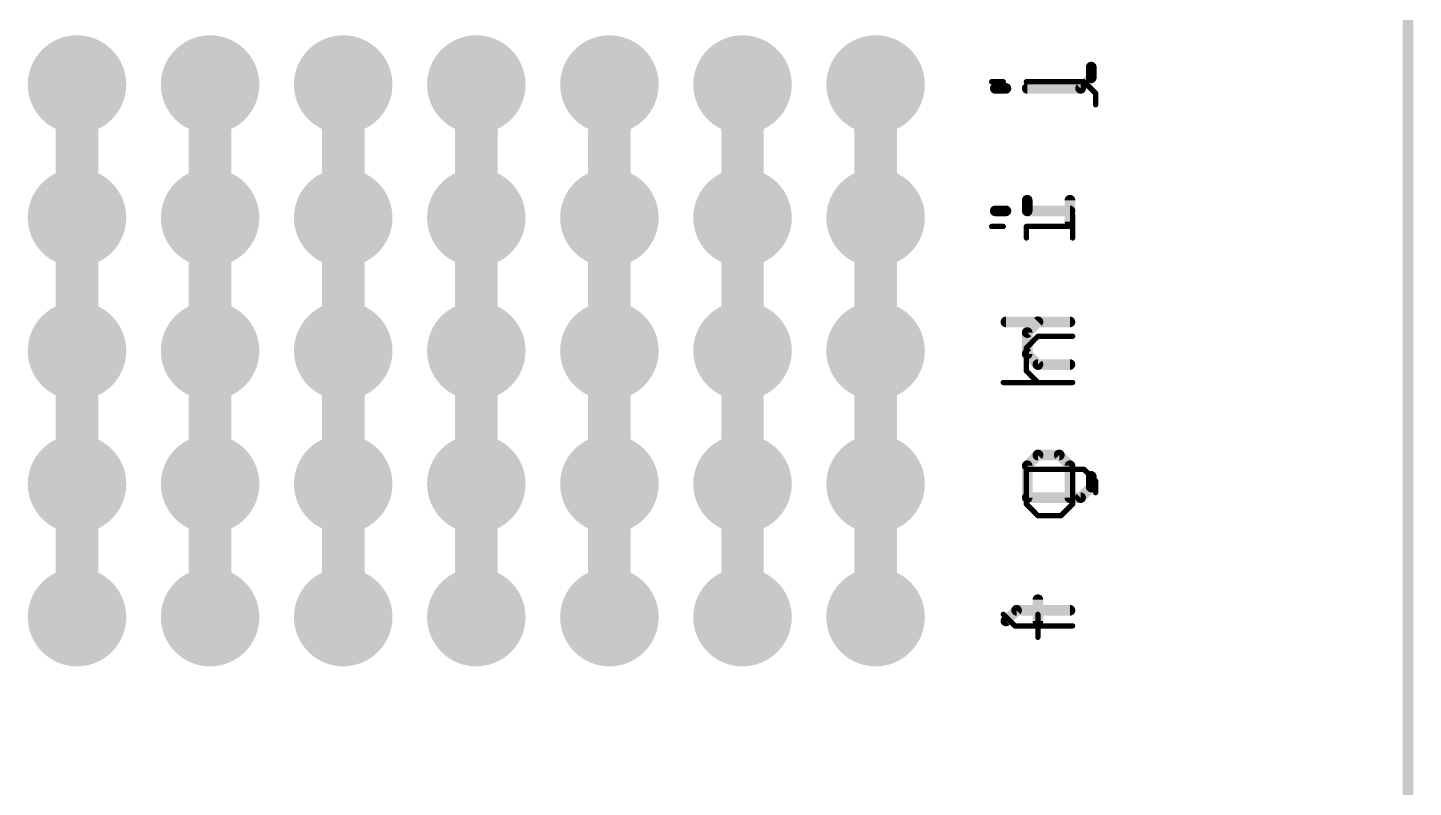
# Model space of a CAD drawing. Header units: inches. Extents: x 2 to 53, y 0 to 38.6.
# Drawn here: x 17.511 to 18.552, y 12.596 to 13.166 of the extents above; entities that cross this region are included whole.
import ezdxf

# ---------------------------------------------------------------- set-up
doc = ezdxf.new("R2010")
doc.units = ezdxf.units.IN
doc.header["$LTSCALE"] = 0.1
doc.header["$MEASUREMENT"] = 0
doc.layers.get('0').update_dxf_attribs({"plot": 0})
for name, color, linetype in [('16', 7, 'Continuous'), ('17', 7, 'Continuous'), ('20', 7, 'Continuous'), ('21', 7, 'Continuous'), ('22', 7, 'Continuous'), ('51', 7, 'Continuous')]:
    doc.layers.add(name, color=color, linetype=linetype)
doc.layers.get('0').off()

# ---------------------------------------------------------------- blocks, each defined once
blk = doc.blocks.new('RECT')
blk.add_solid([(-0.5, -0.5), (0.5, -0.5), (-0.5, 0.5), (0.5, 0.5)])
blk = doc.blocks.new('ROUNDP')
at = {"const_width": 0.5}
blk.add_lwpolyline([(0, -0.25, 1), (0, 0.25, 1), (0, -0.25)], format="xyb", dxfattribs=at)

msp = doc.modelspace()

# ---------------------------------------------------------------- linework, layer by layer
at = {"layer": '16', "const_width": 0.032}
for points in [[(17.5478, 13.1235), (17.5478, 13.0235)], [(17.6478, 13.0235), (17.6478, 13.1235)], [(17.7478, 13.1235), (17.7478, 13.0235)], [(17.8478, 13.0235), (17.8478, 13.1235)], [(17.9478, 13.1235), (17.9478, 13.0235)], [(18.0478, 13.0235), (18.0478, 13.1235)], [(18.1478, 13.1235), (18.1478, 13.0235)], [(17.5478, 13.0235), (17.5478, 12.9235)], [(17.6478, 12.9235), (17.6478, 13.0235)], [(17.7478, 13.0235), (17.7478, 12.9235)], [(17.8478, 12.9235), (17.8478, 13.0235)], [(17.9478, 13.0235), (17.9478, 12.9235)], [(18.0478, 12.9235), (18.0478, 13.0235)], [(18.1478, 13.0235), (18.1478, 12.9235)], [(17.5478, 12.9235), (17.5478, 12.8235)], [(17.6478, 12.8235), (17.6478, 12.9235)], [(17.7478, 12.9235), (17.7478, 12.8235)], [(17.8478, 12.8235), (17.8478, 12.9235)], [(17.9478, 12.9235), (17.9478, 12.8235)], [(18.0478, 12.8235), (18.0478, 12.9235)], [(18.1478, 12.9235), (18.1478, 12.8235)], [(17.5478, 12.8235), (17.5478, 12.7235)], [(17.6478, 12.7235), (17.6478, 12.8235)], [(17.7478, 12.8235), (17.7478, 12.7235)], [(17.8478, 12.7235), (17.8478, 12.8235)], [(17.9478, 12.8235), (17.9478, 12.7235)], [(18.0478, 12.7235), (18.0478, 12.8235)], [(18.1478, 12.8235), (18.1478, 12.7235)]]:
    msp.add_lwpolyline(points, dxfattribs=at)
at = {"layer": '16', "const_width": 0.016}
for points in [[(17.5558, 13.1235, 1), (17.5398, 13.1235)], [(17.6558, 13.1235, 1), (17.6398, 13.1235)], [(17.7558, 13.1235, 1), (17.7398, 13.1235)], [(17.8558, 13.1235, 1), (17.8398, 13.1235)], [(17.9558, 13.1235, 1), (17.9398, 13.1235)], [(18.0558, 13.1235, 1), (18.0398, 13.1235)], [(18.1558, 13.1235, 1), (18.1398, 13.1235)], [(17.5558, 13.0235, 1), (17.5398, 13.0235)], [(17.6558, 13.0235, 1), (17.6398, 13.0235)], [(17.7558, 13.0235, 1), (17.7398, 13.0235)], [(17.8558, 13.0235, 1), (17.8398, 13.0235)], [(17.9558, 13.0235, 1), (17.9398, 13.0235)], [(18.0558, 13.0235, 1), (18.0398, 13.0235)], [(18.1558, 13.0235, 1), (18.1398, 13.0235)], [(17.5398, 13.0235, 1), (17.5558, 13.0235)], [(17.6398, 13.0235, 1), (17.6558, 13.0235)], [(17.7398, 13.0235, 1), (17.7558, 13.0235)], [(17.8398, 13.0235, 1), (17.8558, 13.0235)], [(17.9398, 13.0235, 1), (17.9558, 13.0235)], [(18.0398, 13.0235, 1), (18.0558, 13.0235)], [(18.1398, 13.0235, 1), (18.1558, 13.0235)], [(17.5558, 12.9235, 1), (17.5398, 12.9235)], [(17.5398, 12.9235, 1), (17.5558, 12.9235)], [(17.6558, 12.9235, 1), (17.6398, 12.9235)], [(17.6398, 12.9235, 1), (17.6558, 12.9235)], [(17.7558, 12.9235, 1), (17.7398, 12.9235)], [(17.7398, 12.9235, 1), (17.7558, 12.9235)], [(17.8558, 12.9235, 1), (17.8398, 12.9235)], [(17.8398, 12.9235, 1), (17.8558, 12.9235)], [(17.9558, 12.9235, 1), (17.9398, 12.9235)], [(17.9398, 12.9235, 1), (17.9558, 12.9235)], [(18.0558, 12.9235, 1), (18.0398, 12.9235)], [(18.0398, 12.9235, 1), (18.0558, 12.9235)], [(18.1558, 12.9235, 1), (18.1398, 12.9235)], [(18.1398, 12.9235, 1), (18.1558, 12.9235)], [(17.5558, 12.8235, 1), (17.5398, 12.8235)], [(17.6558, 12.8235, 1), (17.6398, 12.8235)], [(17.7558, 12.8235, 1), (17.7398, 12.8235)], [(17.8558, 12.8235, 1), (17.8398, 12.8235)], [(17.9558, 12.8235, 1), (17.9398, 12.8235)], [(18.0558, 12.8235, 1), (18.0398, 12.8235)], [(18.1558, 12.8235, 1), (18.1398, 12.8235)], [(17.5398, 12.8235, 1), (17.5558, 12.8235)], [(17.6398, 12.8235, 1), (17.6558, 12.8235)], [(17.7398, 12.8235, 1), (17.7558, 12.8235)], [(17.8398, 12.8235, 1), (17.8558, 12.8235)], [(17.9398, 12.8235, 1), (17.9558, 12.8235)], [(18.0398, 12.8235, 1), (18.0558, 12.8235)], [(18.1398, 12.8235, 1), (18.1558, 12.8235)], [(17.5398, 12.7235, 1), (17.5558, 12.7235)], [(17.6398, 12.7235, 1), (17.6558, 12.7235)], [(17.7398, 12.7235, 1), (17.7558, 12.7235)], [(17.8398, 12.7235, 1), (17.8558, 12.7235)], [(17.9398, 12.7235, 1), (17.9558, 12.7235)], [(18.0398, 12.7235, 1), (18.0558, 12.7235)], [(18.1398, 12.7235, 1), (18.1558, 12.7235)]]:
    msp.add_lwpolyline(points, format="xyb", dxfattribs=at)
at = {"layer": '20', "const_width": 0.008}
msp.add_lwpolyline([(18.5478, 11.4149), (18.5478, 13.732)], dxfattribs=at)
at = {"layer": '21', "const_width": 0.004}
for points in [[(18.235, 13.1256), (18.2437, 13.1256)], [(18.3044, 13.1256), (18.2611, 13.1256)], [(18.3131, 13.1169), (18.3044, 13.1256)], [(18.3131, 13.1083), (18.3131, 13.1169)], [(18.2958, 13.0083), (18.2958, 13.0256)], [(18.235, 13.0169), (18.2437, 13.0169)], [(18.2611, 13.0083), (18.2611, 13.0169)], [(18.2611, 13.0169), (18.2958, 13.0169)], [(18.2611, 12.9257), (18.2697, 12.9344)], [(18.2697, 12.9344), (18.2958, 12.9344)], [(18.2611, 12.9084), (18.2611, 12.9257)], [(18.2697, 12.8997), (18.2611, 12.9084)], [(18.2437, 12.8997), (18.2958, 12.8997)], [(18.3044, 12.8344), (18.2611, 12.8344)], [(18.2611, 12.8344), (18.2611, 12.8084)], [(18.2958, 12.8084), (18.2958, 12.8344)], [(18.3131, 12.8257), (18.3044, 12.8344)], [(18.3131, 12.817), (18.3131, 12.8257)], [(18.2611, 12.8084), (18.2697, 12.7997)], [(18.2871, 12.7997), (18.2958, 12.8084)], [(18.2697, 12.7997), (18.2871, 12.7997)], [(18.2524, 12.7169), (18.2437, 12.7256)], [(18.2697, 12.7083), (18.2697, 12.7256)], [(18.2958, 12.7169), (18.2524, 12.7169)]]:
    msp.add_lwpolyline(points, dxfattribs=at)
at = {"layer": '21', "const_width": 0.002}
for points in [[(18.235, 13.1266, 1), (18.235, 13.1246)], [(18.2437, 13.1246, 1), (18.2437, 13.1266)], [(18.2611, 13.1266, 1), (18.2611, 13.1246)], [(18.3051, 13.1263, 1), (18.3037, 13.1249)], [(18.3044, 13.1246, 1), (18.3044, 13.1266)], [(18.3141, 13.1169, 1), (18.3121, 13.1169)], [(18.3124, 13.1162, 1), (18.3138, 13.1177)], [(18.3121, 13.1083, 1), (18.3141, 13.1083)], [(18.2968, 13.0256, 1), (18.2948, 13.0256)], [(18.235, 13.0179, 1), (18.235, 13.0159)], [(18.2437, 13.0159, 1), (18.2437, 13.0179)], [(18.2621, 13.0169, 1), (18.2601, 13.0169)], [(18.2611, 13.0179, 1), (18.2611, 13.0159)], [(18.2958, 13.0159, 1), (18.2958, 13.0179)], [(18.2601, 13.0083, 1), (18.2621, 13.0083)], [(18.2948, 13.0083, 1), (18.2968, 13.0083)], [(18.2697, 12.9354, 1), (18.2697, 12.9334)], [(18.2705, 12.9337, 1), (18.269, 12.9351)], [(18.2958, 12.9334, 1), (18.2958, 12.9354)], [(18.2621, 12.9257, 1), (18.2601, 12.9257)], [(18.2604, 12.9264, 1), (18.2618, 12.925)], [(18.2618, 12.9091, 1), (18.2604, 12.9076)], [(18.2601, 12.9084, 1), (18.2621, 12.9084)], [(18.2437, 12.9007, 1), (18.2437, 12.8987)], [(18.269, 12.899, 1), (18.2705, 12.9004)], [(18.2958, 12.8987, 1), (18.2958, 12.9007)], [(18.2611, 12.8354, 1), (18.2611, 12.8334)], [(18.2621, 12.8344, 1), (18.2601, 12.8344)], [(18.2968, 12.8344, 1), (18.2948, 12.8344)], [(18.3051, 12.8351, 1), (18.3037, 12.8337)], [(18.3044, 12.8334, 1), (18.3044, 12.8354)], [(18.3141, 12.8257, 1), (18.3121, 12.8257)], [(18.3124, 12.825, 1), (18.3138, 12.8264)], [(18.3121, 12.817, 1), (18.3141, 12.817)], [(18.2618, 12.8091, 1), (18.2604, 12.8076)], [(18.2601, 12.8084, 1), (18.2621, 12.8084)], [(18.2948, 12.8084, 1), (18.2968, 12.8084)], [(18.2965, 12.8076, 1), (18.2951, 12.8091)], [(18.2697, 12.8007, 1), (18.2697, 12.7987)], [(18.269, 12.799, 1), (18.2705, 12.8004)], [(18.2864, 12.8004, 1), (18.2878, 12.799)], [(18.2871, 12.7987, 1), (18.2871, 12.8007)], [(18.2444, 12.7263, 1), (18.243, 12.7249)], [(18.2707, 12.7256, 1), (18.2687, 12.7256)], [(18.2524, 12.7179, 1), (18.2524, 12.7159)], [(18.2517, 12.7162, 1), (18.2531, 12.7177)], [(18.2958, 12.7159, 1), (18.2958, 12.7179)], [(18.2687, 12.7083, 1), (18.2707, 12.7083)]]:
    msp.add_lwpolyline(points, format="xyb", dxfattribs=at)
at = {"layer": '22', "const_width": 0.008}
for points in [[(18.3098, 13.1366), (18.3098, 13.1286)], [(18.3098, 13.1286), (18.3018, 13.1206)], [(18.2377, 13.1206), (18.2457, 13.1206)], [(18.3018, 13.1206), (18.2617, 13.1206)], [(18.2617, 13.0366), (18.2617, 13.0286)], [(18.2938, 13.0366), (18.2938, 13.0206)], [(18.2377, 13.0286), (18.2457, 13.0286)], [(18.2617, 13.0286), (18.2938, 13.0286)], [(18.2457, 12.9452), (18.2938, 12.9452)], [(18.2697, 12.9452), (18.2617, 12.9372)], [(18.2617, 12.9372), (18.2617, 12.9212)], [(18.2617, 12.9212), (18.2697, 12.9132)], [(18.2697, 12.9132), (18.2938, 12.9132)], [(18.2617, 12.8372), (18.2697, 12.8452)], [(18.2697, 12.8452), (18.2858, 12.8452)], [(18.2858, 12.8452), (18.2938, 12.8372)], [(18.2617, 12.8132), (18.2617, 12.8372)], [(18.2938, 12.8372), (18.2938, 12.8132)], [(18.3098, 12.8212), (18.3018, 12.8132)], [(18.3098, 12.8292), (18.3098, 12.8212)], [(18.3018, 12.8132), (18.2617, 12.8132)], [(18.2537, 12.7286), (18.2457, 12.7206)], [(18.2938, 12.7286), (18.2537, 12.7286)], [(18.2697, 12.7366), (18.2697, 12.7206)]]:
    msp.add_lwpolyline(points, dxfattribs=at)
at = {"layer": '22', "const_width": 0.004}
for points in [[(18.3118, 13.1366, 1), (18.3078, 13.1366)], [(18.3078, 13.1286, 1), (18.3118, 13.1286)], [(18.3112, 13.1272, 1), (18.3084, 13.1301)], [(18.2377, 13.1226, 1), (18.2377, 13.1186)], [(18.2457, 13.1186, 1), (18.2457, 13.1226)], [(18.2617, 13.1226, 1), (18.2617, 13.1186)], [(18.3004, 13.1221, 1), (18.3032, 13.1192)], [(18.3018, 13.1186, 1), (18.3018, 13.1226)], [(18.2637, 13.0366, 1), (18.2597, 13.0366)], [(18.2958, 13.0366, 1), (18.2918, 13.0366)], [(18.2377, 13.0306, 1), (18.2377, 13.0266)], [(18.2457, 13.0266, 1), (18.2457, 13.0306)], [(18.2617, 13.0306, 1), (18.2617, 13.0266)], [(18.2597, 13.0286, 1), (18.2637, 13.0286)], [(18.2938, 13.0266, 1), (18.2938, 13.0306)], [(18.2918, 13.0206, 1), (18.2958, 13.0206)], [(18.2457, 12.9472, 1), (18.2457, 12.9432)], [(18.2637, 12.9372, 1), (18.2597, 12.9372)], [(18.2603, 12.9387, 1), (18.2632, 12.9358)], [(18.2712, 12.9438, 1), (18.2683, 12.9467)], [(18.2938, 12.9432, 1), (18.2938, 12.9472)], [(18.2632, 12.9226, 1), (18.2603, 12.9198)], [(18.2597, 12.9212, 1), (18.2637, 12.9212)], [(18.2697, 12.9152, 1), (18.2697, 12.9112)], [(18.2683, 12.9118, 1), (18.2712, 12.9146)], [(18.2938, 12.9112, 1), (18.2938, 12.9152)], [(18.2697, 12.8472, 1), (18.2697, 12.8432)], [(18.2712, 12.8438, 1), (18.2683, 12.8467)], [(18.2872, 12.8467, 1), (18.2843, 12.8438)], [(18.2858, 12.8432, 1), (18.2858, 12.8472)], [(18.2637, 12.8372, 1), (18.2597, 12.8372)], [(18.2603, 12.8387, 1), (18.2632, 12.8358)], [(18.2958, 12.8372, 1), (18.2918, 12.8372)], [(18.2924, 12.8358, 1), (18.2952, 12.8387)], [(18.3118, 12.8292, 1), (18.3078, 12.8292)], [(18.3112, 12.8198, 1), (18.3084, 12.8226)], [(18.2617, 12.8152, 1), (18.2617, 12.8112)], [(18.2597, 12.8132, 1), (18.2637, 12.8132)], [(18.2918, 12.8132, 1), (18.2958, 12.8132)], [(18.3004, 12.8146, 1), (18.3032, 12.8118)], [(18.3018, 12.8112, 1), (18.3018, 12.8152)], [(18.3078, 12.8212, 1), (18.3118, 12.8212)], [(18.2537, 12.7306, 1), (18.2537, 12.7266)], [(18.2551, 12.7272, 1), (18.2523, 12.7301)], [(18.2717, 12.7366, 1), (18.2677, 12.7366)], [(18.2938, 12.7266, 1), (18.2938, 12.7306)], [(18.2443, 12.7221, 1), (18.2471, 12.7192)], [(18.2677, 12.7206, 1), (18.2717, 12.7206)]]:
    msp.add_lwpolyline(points, format="xyb", dxfattribs=at)

# ---------------------------------------------------------------- block references
at = {"layer": '17', "xscale": 0.074, "yscale": 0.074, "rotation": 180}
for p in [(17.5478, 13.1235), (17.5478, 13.1235), (17.6478, 13.1235), (17.6478, 13.1235), (17.7478, 13.1235), (17.7478, 13.1235), (17.8478, 13.1235), (17.8478, 13.1235), (17.9478, 13.1235), (17.9478, 13.1235), (18.0478, 13.1235), (18.0478, 13.1235), (18.1478, 13.1235), (18.1478, 13.1235), (17.5478, 13.0235), (17.5478, 13.0235), (17.6478, 13.0235), (17.6478, 13.0235), (17.7478, 13.0235), (17.7478, 13.0235), (17.8478, 13.0235), (17.8478, 13.0235), (17.9478, 13.0235), (17.9478, 13.0235), (18.0478, 13.0235), (18.0478, 13.0235), (18.1478, 13.0235), (18.1478, 13.0235), (17.5478, 12.9235), (17.5478, 12.9235), (17.6478, 12.9235), (17.6478, 12.9235), (17.7478, 12.9235), (17.7478, 12.9235), (17.8478, 12.9235), (17.8478, 12.9235), (17.9478, 12.9235), (17.9478, 12.9235), (18.0478, 12.9235), (18.0478, 12.9235), (18.1478, 12.9235), (18.1478, 12.9235), (17.5478, 12.8235), (17.5478, 12.8235), (17.6478, 12.8235), (17.6478, 12.8235), (17.7478, 12.8235), (17.7478, 12.8235), (17.8478, 12.8235), (17.8478, 12.8235), (17.9478, 12.8235), (17.9478, 12.8235), (18.0478, 12.8235), (18.0478, 12.8235), (18.1478, 12.8235), (18.1478, 12.8235), (17.5478, 12.7235), (17.5478, 12.7235), (17.6478, 12.7235), (17.6478, 12.7235), (17.7478, 12.7235), (17.7478, 12.7235), (17.8478, 12.7235), (17.8478, 12.7235), (17.9478, 12.7235), (17.9478, 12.7235), (18.0478, 12.7235), (18.0478, 12.7235), (18.1478, 12.7235), (18.1478, 12.7235)]:
    msp.add_blockref('ROUNDP', p, dxfattribs=at)
at = {"layer": '51', "xscale": 0.02, "yscale": 0.02, "rotation": 90}
for p in [(17.5478, 13.1235), (17.6478, 13.1235), (17.7478, 13.1235), (17.8478, 13.1235), (17.9478, 13.1235), (18.0478, 13.1235), (18.1478, 13.1235), (17.5478, 13.0235), (17.6478, 13.0235), (17.7478, 13.0235), (17.8478, 13.0235), (17.9478, 13.0235), (18.0478, 13.0235), (18.1478, 13.0235), (17.5478, 12.9235), (17.6478, 12.9235), (17.7478, 12.9235), (17.8478, 12.9235), (17.9478, 12.9235), (18.0478, 12.9235), (18.1478, 12.9235), (17.5478, 12.8235), (17.6478, 12.8235), (17.7478, 12.8235), (17.8478, 12.8235), (17.9478, 12.8235), (18.0478, 12.8235), (18.1478, 12.8235), (17.5478, 12.7235), (17.6478, 12.7235), (17.7478, 12.7235), (17.8478, 12.7235), (17.9478, 12.7235), (18.0478, 12.7235), (18.1478, 12.7235)]:
    msp.add_blockref('RECT', p, dxfattribs=at)

doc.saveas('drawing.dxf')
